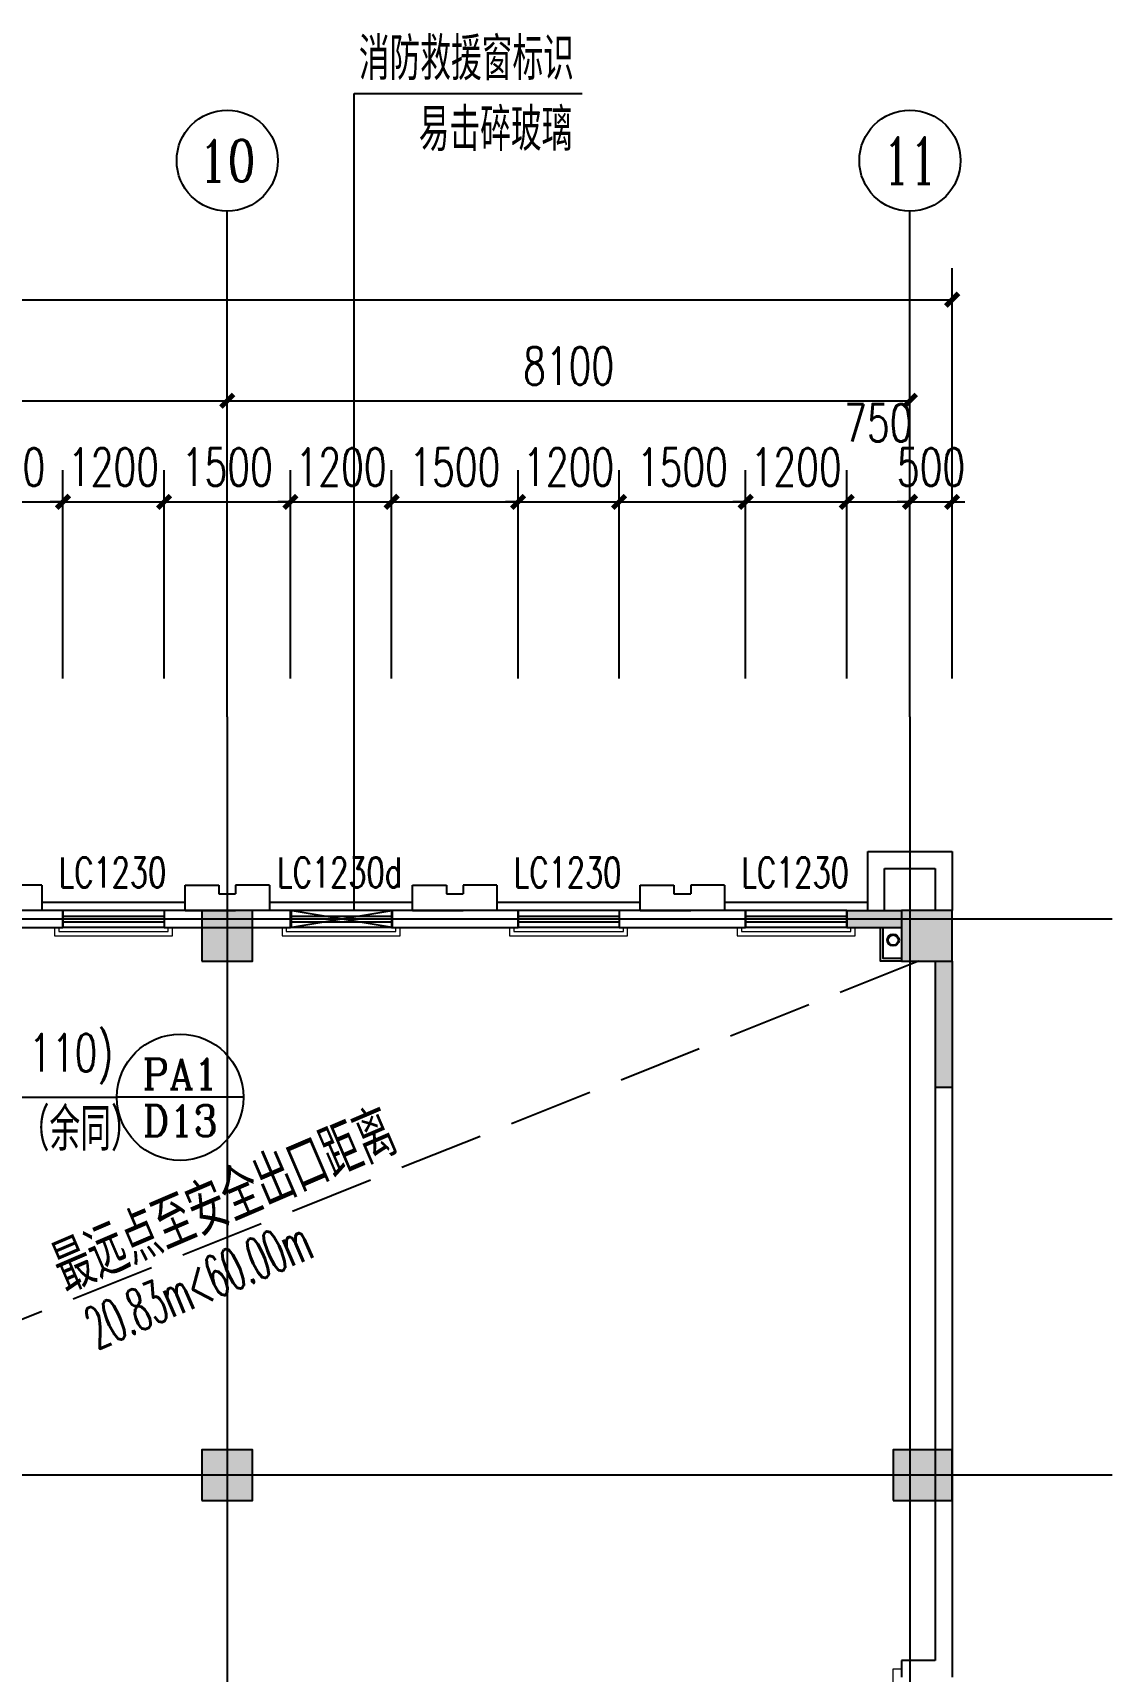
# Model space of a CAD drawing. Extents: x 1738711 to 2346805, y 1189731 to 2516152.
# Drawn here: x 1979477 to 1992285, y 1998231 to 2017677 of the extents above; entities that cross this region are included whole.
import ezdxf
from ezdxf.enums import TextEntityAlignment as Align

# ---------------------------------------------------------------- set-up
doc = ezdxf.new("R2010")
doc.units = 0
doc.header["$LTSCALE"] = 1000
doc.header["$MEASUREMENT"] = 0
doc.linetypes.add('DASH', pattern=[0.35, 0.25, -0.1])
doc.linetypes.add('复件 140224通州运河二期售楼部条件图_t3$0$X-ME SHAFT SH$0$X-B2$0$WATER_LINE', pattern=[0])
doc.layers.add('_0', color=7, linetype='Continuous', lineweight=25)
doc.layers.add('栏杆', color=6, linetype='Continuous', lineweight=15)
for name, color, linetype in [('A-Detl-Thin', 1, 'Continuous'), ('AXIS', 3, 'Continuous'), ('AXIS_TEXT', 7, 'Continuous'), ('COLUMN', 9, 'Continuous'), ('DIM_IDEN', 3, 'Continuous'), ('DIM_LEAD', 3, 'Continuous'), ('DOTE', 1, 'Continuous'), ('PUB_DIM', 3, 'Continuous'), ('PUB_HATCH', 8, 'Continuous'), ('PUB_TEXT', 7, 'Continuous'), ('WALL', 40, 'Continuous'), ('WINDOW', 144, 'Continuous'), ('WINDOW_TEXT', 7, 'Continuous'), ('YS', 6, 'Continuous'), ('文字', 6, 'Continuous'), ('疏散距离', 211, 'DASH'), ('线脚', 44, 'Continuous'), ('面层', 6, 'Continuous')]:
    doc.layers.add(name, color=color, linetype=linetype)
doc.styles.add('_TCH_AXIS', font='COMPLEX', dxfattribs={"bigfont": 'GBCBIG'})
doc.styles.add('_TCH_DIM', font='SIMPLEX', dxfattribs={"bigfont": 'GBCBIG'})
doc.styles.add('_TCH_DIM_T3', font='SIMPLEX', dxfattribs={"width": 0.705882, "bigfont": 'GBCBIG'})
doc.styles.add('_TCH_LABEL', font='COMPLEX', dxfattribs={"bigfont": 'GBCBIG'})
doc.styles.add('_TCH_WINDOW', font='SIMPLEX', dxfattribs={"height": 3.5, "bigfont": 'GBCBIG'})
doc.styles.add('COMPLEX', font='COMPLEX')
doc.dimstyles.new('_TCH_ARCH&&150', dxfattribs={"dimtxt": 446.25, "dimasz": 150, "dimexe": 375, "dimexo": 450, "dimgap": 189.375, "dimtad": 1, "dimdec": 0, "dimzin": 0, "dimdsep": 46, "dimtxsty": '_TCH_DIM_T3', "dimblk": 'ARCHTICK', "dimcen": 0.09, "dimclrt": 7, "dimazin": 2, "dimtfac": 1, "dimtdec": 0, "dimtix": 1, "dimtmove": 2, "dimatfit": 3, "dimfxl": 1, "dimtolj": 1, "dimtzin": 0, "dimarcsym": 0})

# ---------------------------------------------------------------- blocks, each defined once
blk = doc.blocks.new('dgh321')
at = {"layer": 'WALL', "linetype": '复件 140224通州运河二期售楼部条件图_t3$0$X-ME SHAFT SH$0$X-B2$0$WATER_LINE'}
for p, q in [((3247025, -2494105), (3247425, -2494105)), ((3247025, -2494105), (3247025, -2494405)), ((3247425, -2494105), (3247625, -2494105)), ((3248025, -2494105), (3247625, -2494105)), ((3248025, -2494405), (3248025, -2494105)), ((3247025, -2494405), (3247425, -2494405)), ((3247425, -2494405), (3247425, -2494305)), ((3247425, -2494305), (3247625, -2494305)), ((3247625, -2494405), (3247625, -2494305)), ((3248025, -2494405), (3247625, -2494405))]:
    blk.add_line(p, q, dxfattribs=at)
blk = doc.blocks.new('A$C68B42598')
at = {"layer": 'YS'}
for radius in [70, 60]:
    blk.add_circle((70, 70), radius, dxfattribs=at)
blk = doc.blocks.new('hreahaerheh')
at = {"layer": 'YS', "rotation": 180}
blk.add_blockref('A$C68B42598', (1989755, 1907879), dxfattribs=at)
blk = doc.blocks.new('haerraeherah')
at = {"layer": '栏杆'}
for points in [[(1950035, 1987459), (1950035, 1987559), (1951435, 1987559), (1951435, 1987459)], [(1950085, 1987459), (1950085, 1987509), (1951385, 1987509), (1951385, 1987459)]]:
    blk.add_lwpolyline(points, dxfattribs=at)
blk = doc.blocks.new('hear5herahera')
at = {"layer": '栏杆'}
blk.add_lwpolyline([(1989785, 1996259), (1989685, 1996259), (1989685, 1998259), (1989785, 1998259)], dxfattribs=at)
at = {"layer": '_0', "xscale": -1, "rotation": 180}
for p in [(29700, 3994518), (32400, 3994518), (35100, 3994518), (37800, 3994518)]:
    blk.add_blockref('haerraeherah', p, dxfattribs=at)
blk = doc.blocks.new('hertaraeherah')
at = {"layer": '疏散距离', "ltscale": 4}
blk.add_lwpolyline([(1989985, 2006659), (1973985, 2000259), (1970385, 2000259)], dxfattribs=at)
at = {"layer": 'DIM_LEAD', "color": 7, "style": '_TCH_DIM'}
blk.add_text('最远点至安全出口距离', height=600, rotation=23.1831, dxfattribs=at).set_placement((1979879, 2002692))
at = {"layer": '文字', "style": '_TCH_DIM_T3', "width": 0.49827}
blk.add_text('20.83m<60.00m', height=500, rotation=23.1831, dxfattribs=at).set_placement((1980244, 2002045))
blk = doc.blocks.new('hjtraherahreh')
at = {"layer": '面层', "color": 144}
for points in [[(1989785, 2006659), (1989535, 2006659), (1989535, 2007059)], [(1989785, 2006689), (1989565, 2006689), (1989565, 2007059)]]:
    blk.add_lwpolyline(points, dxfattribs=at)
blk = doc.blocks.new('jtrsjhtrh')
at = {"layer": 'A-Detl-Thin', "const_width": 20}
blk.add_lwpolyline([(397699, 368025), (397899, 368025), (397899, 366825), (397699, 366825)], close=True, dxfattribs=at)
for points in [[(397899, 366825), (397699, 368025)], [(397699, 366825), (397899, 368025)]]:
    blk.add_lwpolyline(points, dxfattribs=at)
blk = doc.blocks.new('herahreaherh')
at = {"layer": 'DIM_LEAD'}
for p, q in [((1983292, 2007272), (1983292, 2016957)), ((1983292, 2016957), (1985995, 2016957))]:
    blk.add_line(p, q, dxfattribs=at)
at = {"rotation": 90}
blk.add_blockref('jtrsjhtrh', (2350570, 1609360), dxfattribs=at)
at = {"layer": 'PUB_TEXT', "color": 7, "style": '_TCH_DIM'}
for s, p in [('消防救援窗标识', (1983346, 2017115)), ('易击碎玻璃', (1984056, 2016275))]:
    blk.add_text(s, height=506.4, dxfattribs=at).set_placement(p)
blk = doc.blocks.new('_ArchTick')
at = {"color": 0, "linetype": 'ByBlock', "const_width": 0.4}
blk.add_lwpolyline([(-0.5, -0.5), (0.5, 0.5)], dxfattribs=at)
blk = doc.blocks.new('*D3943')
at = {"layer": 'Defpoints', "color": 0, "transparency": 16777216}
for p in [(1979835, 2012109), (1978335, 2009562), (1979835, 2009562)]:
    blk.add_point(p, dxfattribs=at)
at = {"layer": 'PUB_DIM', "color": 0, "lineweight": -2, "transparency": 16777216}
for p, q in [((1978335, 2010012), (1978335, 2012484)), ((1979835, 2010012), (1979835, 2012484)), ((1978335, 2012109), (1979835, 2012109))]:
    blk.add_line(p, q, dxfattribs=at)
at = {"layer": 'PUB_DIM', "color": 0, "lineweight": -2, "transparency": 16777216, "xscale": 150, "yscale": 150, "zscale": 150, "rotation": 180}
blk.add_blockref('_ArchTick', (1978335, 2012109), dxfattribs=at)
at = {"layer": 'PUB_DIM', "color": 0, "lineweight": -2, "transparency": 16777216, "xscale": 150, "yscale": 150, "zscale": 150}
blk.add_blockref('_ArchTick', (1979835, 2012109), dxfattribs=at)
at = {"layer": 'PUB_DIM', "color": 7, "transparency": 16777216, "insert": (1979085, 2012522), "char_height": 446.2, "attachment_point": 5, "style": '_TCH_DIM_T3'}
blk.add_mtext('\\A1;1500', dxfattribs=at)
blk = doc.blocks.new('*D3944')
at = {"layer": 'Defpoints', "color": 0, "transparency": 16777216}
for p in [(1981035, 2012109), (1979835, 2009562), (1981035, 2009562)]:
    blk.add_point(p, dxfattribs=at)
at = {"layer": 'PUB_DIM', "color": 0, "lineweight": -2, "transparency": 16777216}
for p, q in [((1979835, 2010012), (1979835, 2012484)), ((1981035, 2010012), (1981035, 2012484)), ((1979835, 2012109), (1979685, 2012109)), ((1979835, 2012109), (1981035, 2012109)), ((1981035, 2012109), (1981185, 2012109))]:
    blk.add_line(p, q, dxfattribs=at)
at = {"layer": 'PUB_DIM', "color": 0, "lineweight": -2, "transparency": 16777216, "xscale": 150, "yscale": 150, "zscale": 150}
blk.add_blockref('_ArchTick', (1979835, 2012109), dxfattribs=at)
at = {"layer": 'PUB_DIM', "color": 0, "lineweight": -2, "transparency": 16777216, "xscale": 150, "yscale": 150, "zscale": 150, "rotation": 180}
blk.add_blockref('_ArchTick', (1981035, 2012109), dxfattribs=at)
at = {"layer": 'PUB_DIM', "color": 7, "transparency": 16777216, "insert": (1980435, 2012522), "char_height": 446.2, "attachment_point": 5, "style": '_TCH_DIM_T3'}
blk.add_mtext('\\A1;1200', dxfattribs=at)
blk = doc.blocks.new('*D3945')
at = {"layer": 'Defpoints', "color": 0, "transparency": 16777216}
for p in [(1982535, 2012109), (1981035, 2009562), (1982535, 2009562)]:
    blk.add_point(p, dxfattribs=at)
at = {"layer": 'PUB_DIM', "color": 0, "lineweight": -2, "transparency": 16777216}
for p, q in [((1981035, 2010012), (1981035, 2012484)), ((1982535, 2010012), (1982535, 2012484)), ((1981035, 2012109), (1982535, 2012109))]:
    blk.add_line(p, q, dxfattribs=at)
at = {"layer": 'PUB_DIM', "color": 0, "lineweight": -2, "transparency": 16777216, "xscale": 150, "yscale": 150, "zscale": 150, "rotation": 180}
blk.add_blockref('_ArchTick', (1981035, 2012109), dxfattribs=at)
at = {"layer": 'PUB_DIM', "color": 0, "lineweight": -2, "transparency": 16777216, "xscale": 150, "yscale": 150, "zscale": 150}
blk.add_blockref('_ArchTick', (1982535, 2012109), dxfattribs=at)
at = {"layer": 'PUB_DIM', "color": 7, "transparency": 16777216, "insert": (1981785, 2012522), "char_height": 446.2, "attachment_point": 5, "style": '_TCH_DIM_T3'}
blk.add_mtext('\\A1;1500', dxfattribs=at)
blk = doc.blocks.new('*D3946')
at = {"layer": 'Defpoints', "color": 0, "transparency": 16777216}
for p in [(1983735, 2012109), (1982535, 2009562), (1983735, 2009562)]:
    blk.add_point(p, dxfattribs=at)
at = {"layer": 'PUB_DIM', "color": 0, "lineweight": -2, "transparency": 16777216}
for p, q in [((1982535, 2010012), (1982535, 2012484)), ((1983735, 2010012), (1983735, 2012484)), ((1982535, 2012109), (1982385, 2012109)), ((1982535, 2012109), (1983735, 2012109)), ((1983735, 2012109), (1983885, 2012109))]:
    blk.add_line(p, q, dxfattribs=at)
at = {"layer": 'PUB_DIM', "color": 0, "lineweight": -2, "transparency": 16777216, "xscale": 150, "yscale": 150, "zscale": 150}
blk.add_blockref('_ArchTick', (1982535, 2012109), dxfattribs=at)
at = {"layer": 'PUB_DIM', "color": 0, "lineweight": -2, "transparency": 16777216, "xscale": 150, "yscale": 150, "zscale": 150, "rotation": 180}
blk.add_blockref('_ArchTick', (1983735, 2012109), dxfattribs=at)
at = {"layer": 'PUB_DIM', "color": 7, "transparency": 16777216, "insert": (1983135, 2012522), "char_height": 446.2, "attachment_point": 5, "style": '_TCH_DIM_T3'}
blk.add_mtext('\\A1;1200', dxfattribs=at)
blk = doc.blocks.new('*D3947')
at = {"layer": 'Defpoints', "color": 0, "transparency": 16777216}
for p in [(1985235, 2012109), (1983735, 2009562), (1985235, 2009562)]:
    blk.add_point(p, dxfattribs=at)
at = {"layer": 'PUB_DIM', "color": 0, "lineweight": -2, "transparency": 16777216}
for p, q in [((1983735, 2010012), (1983735, 2012484)), ((1985235, 2010012), (1985235, 2012484)), ((1983735, 2012109), (1985235, 2012109))]:
    blk.add_line(p, q, dxfattribs=at)
at = {"layer": 'PUB_DIM', "color": 0, "lineweight": -2, "transparency": 16777216, "xscale": 150, "yscale": 150, "zscale": 150, "rotation": 180}
blk.add_blockref('_ArchTick', (1983735, 2012109), dxfattribs=at)
at = {"layer": 'PUB_DIM', "color": 0, "lineweight": -2, "transparency": 16777216, "xscale": 150, "yscale": 150, "zscale": 150}
blk.add_blockref('_ArchTick', (1985235, 2012109), dxfattribs=at)
at = {"layer": 'PUB_DIM', "color": 7, "transparency": 16777216, "insert": (1984485, 2012522), "char_height": 446.2, "attachment_point": 5, "style": '_TCH_DIM_T3'}
blk.add_mtext('\\A1;1500', dxfattribs=at)
blk = doc.blocks.new('*D3948')
at = {"layer": 'Defpoints', "color": 0, "transparency": 16777216}
for p in [(1986435, 2012109), (1985235, 2009562), (1986435, 2009562)]:
    blk.add_point(p, dxfattribs=at)
at = {"layer": 'PUB_DIM', "color": 0, "lineweight": -2, "transparency": 16777216}
for p, q in [((1985235, 2010012), (1985235, 2012484)), ((1986435, 2010012), (1986435, 2012484)), ((1985235, 2012109), (1985085, 2012109)), ((1985235, 2012109), (1986435, 2012109)), ((1986435, 2012109), (1986585, 2012109))]:
    blk.add_line(p, q, dxfattribs=at)
at = {"layer": 'PUB_DIM', "color": 0, "lineweight": -2, "transparency": 16777216, "xscale": 150, "yscale": 150, "zscale": 150}
blk.add_blockref('_ArchTick', (1985235, 2012109), dxfattribs=at)
at = {"layer": 'PUB_DIM', "color": 0, "lineweight": -2, "transparency": 16777216, "xscale": 150, "yscale": 150, "zscale": 150, "rotation": 180}
blk.add_blockref('_ArchTick', (1986435, 2012109), dxfattribs=at)
at = {"layer": 'PUB_DIM', "color": 7, "transparency": 16777216, "insert": (1985835, 2012522), "char_height": 446.2, "attachment_point": 5, "style": '_TCH_DIM_T3'}
blk.add_mtext('\\A1;1200', dxfattribs=at)
blk = doc.blocks.new('*D3949')
at = {"layer": 'Defpoints', "color": 0, "transparency": 16777216}
for p in [(1987935, 2012109), (1986435, 2009562), (1987935, 2009562)]:
    blk.add_point(p, dxfattribs=at)
at = {"layer": 'PUB_DIM', "color": 0, "lineweight": -2, "transparency": 16777216}
for p, q in [((1986435, 2010012), (1986435, 2012484)), ((1987935, 2010012), (1987935, 2012484)), ((1986435, 2012109), (1987935, 2012109))]:
    blk.add_line(p, q, dxfattribs=at)
at = {"layer": 'PUB_DIM', "color": 0, "lineweight": -2, "transparency": 16777216, "xscale": 150, "yscale": 150, "zscale": 150, "rotation": 180}
blk.add_blockref('_ArchTick', (1986435, 2012109), dxfattribs=at)
at = {"layer": 'PUB_DIM', "color": 0, "lineweight": -2, "transparency": 16777216, "xscale": 150, "yscale": 150, "zscale": 150}
blk.add_blockref('_ArchTick', (1987935, 2012109), dxfattribs=at)
at = {"layer": 'PUB_DIM', "color": 7, "transparency": 16777216, "insert": (1987185, 2012522), "char_height": 446.2, "attachment_point": 5, "style": '_TCH_DIM_T3'}
blk.add_mtext('\\A1;1500', dxfattribs=at)
blk = doc.blocks.new('*D3950')
at = {"layer": 'Defpoints', "color": 0, "transparency": 16777216}
for p in [(1989135, 2012109), (1987935, 2009562), (1989135, 2009562)]:
    blk.add_point(p, dxfattribs=at)
at = {"layer": 'PUB_DIM', "color": 0, "lineweight": -2, "transparency": 16777216}
for p, q in [((1987935, 2010012), (1987935, 2012484)), ((1989135, 2010012), (1989135, 2012484)), ((1987935, 2012109), (1987785, 2012109)), ((1987935, 2012109), (1989135, 2012109)), ((1989135, 2012109), (1989285, 2012109))]:
    blk.add_line(p, q, dxfattribs=at)
at = {"layer": 'PUB_DIM', "color": 0, "lineweight": -2, "transparency": 16777216, "xscale": 150, "yscale": 150, "zscale": 150}
blk.add_blockref('_ArchTick', (1987935, 2012109), dxfattribs=at)
at = {"layer": 'PUB_DIM', "color": 0, "lineweight": -2, "transparency": 16777216, "xscale": 150, "yscale": 150, "zscale": 150, "rotation": 180}
blk.add_blockref('_ArchTick', (1989135, 2012109), dxfattribs=at)
at = {"layer": 'PUB_DIM', "color": 7, "transparency": 16777216, "insert": (1988535, 2012522), "char_height": 446.2, "attachment_point": 5, "style": '_TCH_DIM_T3'}
blk.add_mtext('\\A1;1200', dxfattribs=at)
blk = doc.blocks.new('*D3951')
at = {"layer": 'Defpoints', "color": 0, "transparency": 16777216}
for p in [(1989885, 2012109), (1989135, 2009562), (1989885, 2009562)]:
    blk.add_point(p, dxfattribs=at)
at = {"layer": 'PUB_DIM', "color": 0, "lineweight": -2, "transparency": 16777216}
for p, q in [((1989135, 2010012), (1989135, 2012484)), ((1989885, 2010012), (1989885, 2012484)), ((1989135, 2012109), (1989885, 2012109))]:
    blk.add_line(p, q, dxfattribs=at)
at = {"layer": 'PUB_DIM', "color": 0, "lineweight": -2, "transparency": 16777216, "xscale": 150, "yscale": 150, "zscale": 150, "rotation": 180}
blk.add_blockref('_ArchTick', (1989135, 2012109), dxfattribs=at)
at = {"layer": 'PUB_DIM', "color": 0, "lineweight": -2, "transparency": 16777216, "xscale": 150, "yscale": 150, "zscale": 150}
blk.add_blockref('_ArchTick', (1989885, 2012109), dxfattribs=at)
at = {"layer": 'PUB_DIM', "color": 7, "transparency": 16777216, "insert": (1989510, 2013047), "char_height": 446.2, "attachment_point": 5, "style": '_TCH_DIM_T3'}
blk.add_mtext('\\A1;750', dxfattribs=at)
blk = doc.blocks.new('*D3952')
at = {"layer": 'Defpoints', "color": 0, "transparency": 16777216}
for p in [(1990385, 2012109), (1989885, 2009562), (1990385, 2009562)]:
    blk.add_point(p, dxfattribs=at)
at = {"layer": 'PUB_DIM', "color": 0, "lineweight": -2, "transparency": 16777216}
for p, q in [((1989885, 2010012), (1989885, 2012484)), ((1990385, 2010012), (1990385, 2012484)), ((1989885, 2012109), (1989735, 2012109)), ((1989885, 2012109), (1990385, 2012109)), ((1990385, 2012109), (1990535, 2012109))]:
    blk.add_line(p, q, dxfattribs=at)
at = {"layer": 'PUB_DIM', "color": 0, "lineweight": -2, "transparency": 16777216, "xscale": 150, "yscale": 150, "zscale": 150}
blk.add_blockref('_ArchTick', (1989885, 2012109), dxfattribs=at)
at = {"layer": 'PUB_DIM', "color": 0, "lineweight": -2, "transparency": 16777216, "xscale": 150, "yscale": 150, "zscale": 150, "rotation": 180}
blk.add_blockref('_ArchTick', (1990385, 2012109), dxfattribs=at)
at = {"layer": 'PUB_DIM', "color": 7, "transparency": 16777216, "insert": (1990135, 2012522), "char_height": 446.2, "attachment_point": 5, "style": '_TCH_DIM_T3'}
blk.add_mtext('\\A1;500', dxfattribs=at)
blk = doc.blocks.new('*D3958')
at = {"layer": 'AXIS', "color": 0, "lineweight": -2, "transparency": 16777216}
for p, q in [((1973685, 2010009), (1973685, 2013684)), ((1981785, 2010009), (1981785, 2013684)), ((1973685, 2013309), (1981785, 2013309))]:
    blk.add_line(p, q, dxfattribs=at)
at = {"layer": 'Defpoints', "color": 0, "transparency": 16777216}
for p in [(1981785, 2013309), (1973685, 2009559), (1981785, 2009559)]:
    blk.add_point(p, dxfattribs=at)
at = {"layer": 'AXIS', "color": 0, "lineweight": -2, "transparency": 16777216, "xscale": 150, "yscale": 150, "zscale": 150, "rotation": 180}
blk.add_blockref('_ArchTick', (1973685, 2013309), dxfattribs=at)
at = {"layer": 'AXIS', "color": 0, "lineweight": -2, "transparency": 16777216, "xscale": 150, "yscale": 150, "zscale": 150}
blk.add_blockref('_ArchTick', (1981785, 2013309), dxfattribs=at)
at = {"layer": 'AXIS', "color": 7, "transparency": 16777216, "insert": (1977735, 2013722), "char_height": 446.2, "attachment_point": 5, "style": '_TCH_DIM_T3'}
blk.add_mtext('\\A1;8100', dxfattribs=at)
blk = doc.blocks.new('*D3959')
at = {"layer": 'AXIS', "color": 0, "lineweight": -2, "transparency": 16777216}
for p, q in [((1981785, 2010009), (1981785, 2013684)), ((1989885, 2010009), (1989885, 2013684)), ((1981785, 2013309), (1989885, 2013309))]:
    blk.add_line(p, q, dxfattribs=at)
at = {"layer": 'Defpoints', "color": 0, "transparency": 16777216}
for p in [(1989885, 2013309), (1981785, 2009559), (1989885, 2009559)]:
    blk.add_point(p, dxfattribs=at)
at = {"layer": 'AXIS', "color": 0, "lineweight": -2, "transparency": 16777216, "xscale": 150, "yscale": 150, "zscale": 150, "rotation": 180}
blk.add_blockref('_ArchTick', (1981785, 2013309), dxfattribs=at)
at = {"layer": 'AXIS', "color": 0, "lineweight": -2, "transparency": 16777216, "xscale": 150, "yscale": 150, "zscale": 150}
blk.add_blockref('_ArchTick', (1989885, 2013309), dxfattribs=at)
at = {"layer": 'AXIS', "color": 7, "transparency": 16777216, "insert": (1985835, 2013722), "char_height": 446.2, "attachment_point": 5, "style": '_TCH_DIM_T3'}
blk.add_mtext('\\A1;8100', dxfattribs=at)
blk = doc.blocks.new('*D3960')
at = {"layer": 'AXIS', "color": 0, "lineweight": -2, "transparency": 16777216}
for p, q in [((1932685, 2010012), (1932685, 2014884)), ((1990385, 2010012), (1990385, 2014884)), ((1932685, 2014509), (1990385, 2014509))]:
    blk.add_line(p, q, dxfattribs=at)
at = {"layer": 'Defpoints', "color": 0, "transparency": 16777216}
for p in [(1990385, 2014509), (1932685, 2009562), (1990385, 2009562)]:
    blk.add_point(p, dxfattribs=at)
at = {"layer": 'AXIS', "color": 0, "lineweight": -2, "transparency": 16777216, "xscale": 150, "yscale": 150, "zscale": 150, "rotation": 180}
blk.add_blockref('_ArchTick', (1932685, 2014509), dxfattribs=at)
at = {"layer": 'AXIS', "color": 0, "lineweight": -2, "transparency": 16777216, "xscale": 150, "yscale": 150, "zscale": 150}
blk.add_blockref('_ArchTick', (1990385, 2014509), dxfattribs=at)
at = {"layer": 'AXIS', "color": 7, "transparency": 16777216, "insert": (1961535, 2014922), "char_height": 446.2, "attachment_point": 5, "style": '_TCH_DIM_T3'}
blk.add_mtext('\\A1;57700', dxfattribs=at)
blk = doc.blocks.new('$TCHSYS$WIN2D')
for p, q in [((-0.5, 0.5), (0.5, 0.5)), ((-0.5, 0.5), (-0.5, -0.5)), ((0.5, 0.5), (0.5, -0.5)), ((0.5, 0.167), (-0.5, 0.167)), ((0.5, -0.167), (-0.5, -0.167)), ((-0.5, -0.5), (0.5, -0.5))]:
    blk.add_line(p, q)
blk = doc.blocks.new('_AXISO')
blk.add_circle((0, 0), 0.5)
at = {"layer": 'AXIS_TEXT', "style": 'COMPLEX', "width": 1.041667}
blk.add_attdef('A', text='', height=0.56, dxfattribs=at).set_placement((-0.25, -0.28), (0.25, -0.28), align=Align.FIT)
blk = doc.blocks.new('_FZH')
blk.add_lwpolyline([(-0.5, -0.5), (0.5, -0.5), (0.5, 0.5), (-0.5, 0.5)], close=True)
at = {"layer": 'PUB_HATCH'}
blk.add_solid([(-0.5, -0.5), (0.5, -0.5), (-0.5, 0.5), (0.5, 0.5)], dxfattribs=at)

msp = doc.modelspace()

# ---------------------------------------------------------------- hatches: boundary and pattern name
at = {"layer": 'PUB_HATCH', "linetype": '复件 140224通州运河二期售楼部条件图_t3$0$X-ME SHAFT SH$0$X-B2$0$WATER_LINE'}
for points in [[(1989784.6, 2007059.1), (1989784.6, 2007259.1), (1989134.6, 2007259.1), (1989134.6, 2007059.1)], [(1990384.6, 2006659.1), (1990184.6, 2006659.1), (1990184.6, 2005159.1), (1990384.6, 2005159.1)]]:
    msp.add_hatch(color=256, dxfattribs=at).paths.add_polyline_path(points)

# ---------------------------------------------------------------- linework, layer by layer
at = {"layer": 'AXIS'}
for p, q in [((1981784.6, 2009559.1), (1981784.6, 2015559.1)), ((1989884.6, 2009559.1), (1989884.6, 2015559.1))]:
    msp.add_line(p, q, dxfattribs=at)
at = {"layer": 'DIM_IDEN'}
for p in [(1975401.2, 2005042.6), (1981976.3, 2005042.6)]:
    msp.add_line(p, (1980476.3, 2005042.6), dxfattribs=at)
msp.add_circle((1981226.3, 2005042.6), 750, dxfattribs=at)
at = {"layer": 'DOTE'}
for p, q in [((1981784.6, 2009559.1), (1981784.6, 1984959.1)), ((1989884.6, 2009559.1), (1989884.6, 1984959.1)), ((1930784.6, 2007159.1), (1992284.6, 2007159.1)), ((1992284.6, 2000559.1), (1930784.6, 2000559.1))]:
    msp.add_line(p, q, dxfattribs=at)
at = {"layer": 'WALL', "linetype": '复件 140224通州运河二期售楼部条件图_t3$0$X-ME SHAFT SH$0$X-B2$0$WATER_LINE'}
for p, q in [((1989384.6, 2007259.1), (1989384.6, 2007959.1)), ((1989384.6, 2007959.1), (1990384.6, 2007959.1)), ((1990384.6, 2007959.1), (1990384.6, 2007259.1)), ((1989584.6, 2007259.1), (1989584.6, 2007759.1)), ((1989584.6, 2007759.1), (1990184.6, 2007759.1)), ((1990184.6, 2007759.1), (1990184.6, 2007259.1)), ((1979834.6, 2007259.1), (1978334.6, 2007259.1)), ((1979834.6, 2007059.1), (1979834.6, 2007259.1)), ((1982534.6, 2007259.1), (1981034.6, 2007259.1)), ((1981034.6, 2007259.1), (1981034.6, 2007059.1)), ((1982534.6, 2007059.1), (1982534.6, 2007259.1)), ((1985234.6, 2007259.1), (1983734.6, 2007259.1)), ((1983734.6, 2007259.1), (1983734.6, 2007059.1)), ((1985234.6, 2007059.1), (1985234.6, 2007259.1)), ((1987934.6, 2007259.1), (1986434.6, 2007259.1)), ((1986434.6, 2007259.1), (1986434.6, 2007059.1)), ((1987934.6, 2007059.1), (1987934.6, 2007259.1)), ((1989134.6, 2007059.1), (1989134.6, 2007259.1)), ((1989134.6, 2007259.1), (1989784.6, 2007259.1)), ((1989134.6, 2007259.1), (1989134.6, 2007059.1)), ((1989384.6, 2007259.1), (1989584.6, 2007259.1)), ((1978334.6, 2007059.1), (1979834.6, 2007059.1)), ((1981034.6, 2007059.1), (1982534.6, 2007059.1)), ((1983734.6, 2007059.1), (1985234.6, 2007059.1)), ((1986434.6, 2007059.1), (1987934.6, 2007059.1)), ((1989134.6, 2007059.1), (1989784.6, 2007059.1)), ((1990184.6, 2006659.1), (1990184.6, 2005159.1)), ((1990384.6, 2006659.1), (1990384.6, 2005159.1)), ((1990184.6, 2005159.1), (1990184.6, 1998359.1)), ((1990384.6, 2005159.1), (1990184.6, 2005159.1)), ((1990384.6, 2005159.1), (1990384.6, 1998159.1)), ((1990184.6, 1998359.1), (1989784.6, 1998359.1)), ((1989784.6, 1998359.1), (1989784.6, 1998159.1))]:
    msp.add_line(p, q, dxfattribs=at)
at = {"layer": '线脚', "color": 8, "linetype": '复件 140224通州运河二期售楼部条件图_t3$0$X-ME SHAFT SH$0$X-B2$0$WATER_LINE'}
for p, q in [((1979584.6, 2007359.1), (1981284.6, 2007359.1)), ((1982284.6, 2007359.1), (1983984.6, 2007359.1)), ((1984984.6, 2007359.1), (1986684.6, 2007359.1)), ((1987684.6, 2007359.1), (1989384.6, 2007359.1))]:
    msp.add_line(p, q, dxfattribs=at)

# ---------------------------------------------------------------- block references
msp.add_blockref('herahreaherh', (0, 0))
at = {"layer": '_0'}
for name, p in [('hear5herahera', (0, 0)), ('hjtraherahreh', (0, 0)), ('hreahaerheh', (0, 99100)), ('hertaraeherah', (0, 0))]:
    msp.add_blockref(name, p, dxfattribs=at)
at = {"layer": 'AXIS'}
ref = msp.add_blockref('_AXISO', (1981784.6, 2016159.1), dxfattribs=dict(at, xscale=1200, yscale=1200, zscale=1200))
ref.add_attrib('A', '10', dxfattribs={"layer": 'AXIS_TEXT', "ltscale": 0.5, "height": 492.67, "style": '_TCH_AXIS'}).set_placement((1981444.5, 2015912.8), (1982124.8, 2015912.8), align=Align.FIT)
ref = msp.add_blockref('_AXISO', (1989884.6, 2016159.1), dxfattribs=dict(at, xscale=1200, yscale=1200, zscale=1200))
ref.add_attrib('A', '11', dxfattribs={"layer": 'AXIS_TEXT', "ltscale": 0.5, "height": 553.14, "style": '_TCH_AXIS'}).set_placement((1989568.5, 2015882.5), (1990200.7, 2015882.5), align=Align.FIT)
at = {"layer": 'COLUMN', "linetype": '复件 140224通州运河二期售楼部条件图_t3$0$X-ME SHAFT SH$0$X-B2$0$WATER_LINE'}
for p, xscale, yscale, zscale, rotation in [((1981784.6, 2006959.1), 599.9999998849817, 600.0000002991874, 600.0000002991874, 359.9999999960202), ((1990084.6, 2006959.1), 599.9999996526167, 599.9999997592531, 599.9999997592531, 270), ((1981784.6, 2000559.1), 600.0000006018672, 599.9999993753154, 599.9999993753154, 5.823003065859199e-08), ((1990034.6, 2000559.1), 699.9999998195563, 600, 600, 3.363639477728817e-08)]:
    msp.add_blockref('_FZH', p, dxfattribs=dict(at, xscale=xscale, yscale=yscale, zscale=zscale, rotation=rotation))
at = {"layer": 'WALL', "linetype": '复件 140224通州运河二期售楼部条件图_t3$0$X-ME SHAFT SH$0$X-B2$0$WATER_LINE', "xscale": -1, "rotation": 180}
for p in [(-1268440.6, -486845.8), (-1265740.6, -486845.8), (-1263040.6, -486845.8), (-1260340.6, -486845.8)]:
    msp.add_blockref('dgh321', p, dxfattribs=at)
at = {"layer": 'WINDOW', "linetype": '复件 140224通州运河二期售楼部条件图_t3$0$X-ME SHAFT SH$0$X-B2$0$WATER_LINE'}
ref = msp.add_blockref('$TCHSYS$WIN2D', (1980434.6, 2007159.1), dxfattribs=dict(at, xscale=-1200, yscale=200, zscale=-1200))
ref.add_attrib('A', 'LC1230', (1979786.6, 2007533.4), dxfattribs={"layer": 'WINDOW_TEXT', "linetype": '复件 140224通州运河二期售楼部条件图_t3$0$X-ME SHAFT SH$0$X-B2$0$WATER_LINE', "ltscale": 0.5, "height": 357, "style": '_TCH_WINDOW', "width": 0.705882})
ref = msp.add_blockref('$TCHSYS$WIN2D', (1983134.6, 2007159.1), dxfattribs=dict(at, xscale=-1200, yscale=200, zscale=-1200))
ref.add_attrib('A', 'LC1230d', (1982378.6, 2007533.4), dxfattribs={"layer": 'WINDOW_TEXT', "linetype": '复件 140224通州运河二期售楼部条件图_t3$0$X-ME SHAFT SH$0$X-B2$0$WATER_LINE', "ltscale": 0.5, "height": 357, "style": '_TCH_WINDOW', "width": 0.705882})
ref = msp.add_blockref('$TCHSYS$WIN2D', (1985834.6, 2007159.1), dxfattribs=dict(at, xscale=-1200, yscale=200, zscale=-1200))
ref.add_attrib('A', 'LC1230', (1985186.6, 2007533.4), dxfattribs={"layer": 'WINDOW_TEXT', "linetype": '复件 140224通州运河二期售楼部条件图_t3$0$X-ME SHAFT SH$0$X-B2$0$WATER_LINE', "ltscale": 0.5, "height": 357, "style": '_TCH_WINDOW', "width": 0.705882})
ref = msp.add_blockref('$TCHSYS$WIN2D', (1988534.6, 2007159.1), dxfattribs=dict(at, xscale=-1200, yscale=200, zscale=-1200))
ref.add_attrib('A', 'LC1230', (1987886.6, 2007533.4), dxfattribs={"layer": 'WINDOW_TEXT', "linetype": '复件 140224通州运河二期售楼部条件图_t3$0$X-ME SHAFT SH$0$X-B2$0$WATER_LINE', "ltscale": 0.5, "height": 357, "style": '_TCH_WINDOW', "width": 0.705882})

# ---------------------------------------------------------------- texts
at = {"layer": 'PUB_TEXT', "color": 7, "style": '_TCH_DIM', "width": 0.705882}
msp.add_text('110)', height=446.25, dxfattribs=at).set_placement((1979433.8, 2005348.8))
at = {"layer": 'PUB_TEXT', "color": 7, "style": '_TCH_LABEL'}
for s, height, p, p2 in [('PA1', 362.28, (1980777.7, 2005138.1), (1981674.8, 2005138.1)), ('D13', 366.2, (1980781.6, 2004581.3), (1981671, 2004581.3))]:
    msp.add_text(s, height=height, dxfattribs=at).set_placement(p, p2, align=Align.FIT)
at = {"layer": 'PUB_TEXT', "color": 7, "style": '_TCH_DIM'}
msp.add_text('（余同）', height=506.38, dxfattribs=at).set_placement((1979311.1, 2004410.3))

# ---------------------------------------------------------------- dimensions: what is measured, and where the dimension line sits
at = {"layer": 'AXIS'}
for p1, p2, distance, picture, middle in [((1932684.6, 2009561.8), (1990384.6, 2009561.8), 4947.3, '*D3960', (1961534.6, 2014921.6)), ((1973684.6, 2009559.1), (1981784.6, 2009559.1), 3750, '*D3958', (1977734.6, 2013721.6)), ((1981784.6, 2009559.1), (1989884.6, 2009559.1), 3750, '*D3959', (1985834.6, 2013721.6))]:
    dim = msp.add_aligned_dim(p1=p1, p2=p2, distance=distance, dimstyle='_TCH_ARCH&&150', dxfattribs=at)
    dim.commit()
    dim.dimension.update_dxf_attribs({"geometry": picture, "text_midpoint": middle})
at = {"layer": 'PUB_DIM'}
dim = msp.add_linear_dim(base=(1989884.6, 2012109.1), p1=(1989134.6, 2009561.8), p2=(1989884.6, 2009561.8), angle=0, dimstyle='_TCH_ARCH&&150', dxfattribs=at)
dim.commit()
dim.dimension.update_dxf_attribs({"geometry": '*D3951', "text_midpoint": (1989509.6, 2013046.6), "dimtype": 129})
for p1, p2, picture, middle in [((1978334.6, 2009561.8), (1979834.6, 2009561.8), '*D3943', (1979084.6, 2012521.6)), ((1979834.6, 2009561.8), (1981034.6, 2009561.8), '*D3944', (1980434.6, 2012521.6)), ((1981034.6, 2009561.8), (1982534.6, 2009561.8), '*D3945', (1981784.6, 2012521.6)), ((1982534.6, 2009561.8), (1983734.6, 2009561.8), '*D3946', (1983134.6, 2012521.6)), ((1983734.6, 2009561.8), (1985234.6, 2009561.8), '*D3947', (1984484.6, 2012521.6)), ((1985234.6, 2009561.8), (1986434.6, 2009561.8), '*D3948', (1985834.6, 2012521.6)), ((1986434.6, 2009561.8), (1987934.6, 2009561.8), '*D3949', (1987184.6, 2012521.6)), ((1987934.6, 2009561.8), (1989134.6, 2009561.8), '*D3950', (1988534.6, 2012521.6)), ((1989884.6, 2009561.8), (1990384.6, 2009561.8), '*D3952', (1990134.6, 2012521.6))]:
    dim = msp.add_aligned_dim(p1=p1, p2=p2, distance=2547.3, dimstyle='_TCH_ARCH&&150', dxfattribs=at)
    dim.commit()
    dim.dimension.update_dxf_attribs({"geometry": picture, "text_midpoint": middle})

doc.saveas('drawing.dxf')
